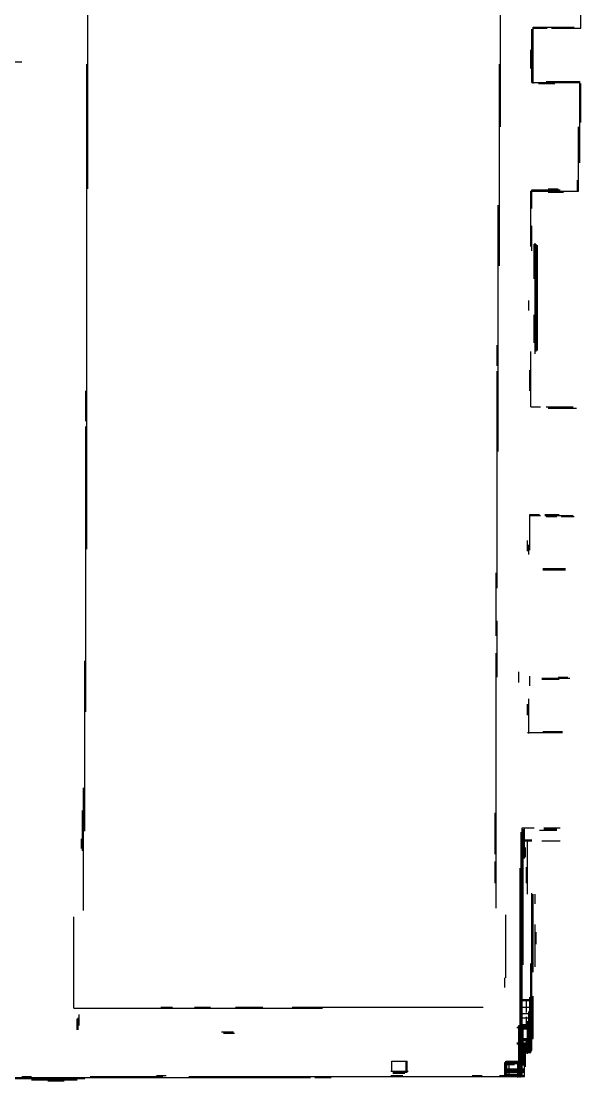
# Model space of a CAD drawing. Extents: x -18.2 to 24.4, y -13.5 to 16.4.
# Drawn here: x 14.05 to 24.36, y -13.32 to 6.21 of the extents above; entities that cross this region are included whole.
import ezdxf

# ---------------------------------------------------------------- set-up
doc = ezdxf.new("R2010")
doc.units = 0
doc.layers.add('1-0_REZ', color=7, linetype='CONTINUOUS')

msp = doc.modelspace()

# ---------------------------------------------------------------- linework, layer by layer
at = {"layer": '1-0_REZ'}
for p, q in [((15.28, 3.12), (15.28, 8.54)), ((22.88, 4.26), (22.88, 7.42)), ((24.36, 6.08), (24.36, 7.4)), ((23.46, 5.08), (23.46, 6.06)), ((23.48, 6.1), (24.24, 6.1)), ((23.48, 5.06), (23.48, 6.1)), ((23.48, 6.08), (23.74, 6.08)), ((23.82, 6.08), (24.36, 6.08)), ((23.44, 5.34), (23.44, 5.68)), ((13, 5.46), (14.06, 5.46)), ((15.26, -3.52), (15.26, 5.42)), ((22.86, 1.7), (22.86, 5.42)), ((23.46, 5.08), (24.34, 5.08)), ((23.72, 5.1), (24.34, 5.1)), ((24.34, 3.6), (24.34, 5.1)), ((23.58, 5.06), (23.88, 5.06)), ((24.36, 4.34), (24.36, 5.06)), ((24.32, 3.08), (24.32, 4.26)), ((24.3, 3.08), (24.3, 3.28)), ((23.44, 3.08), (24.32, 3.08)), ((23.44, 2.06), (23.44, 3.08)), ((23.46, 3.1), (23.98, 3.1)), ((23.46, 2.76), (23.46, 3.1)), ((23.76, 3.12), (23.94, 3.12)), ((23.76, 3.06), (24.04, 3.06)), ((22.84, -1.72), (22.84, 2.82)), ((23.46, 1.98), (23.46, 2.44)), ((23.5, 1.46), (23.5, 2.1)), ((23.52, 0.08), (23.52, 2.12)), ((23.54, 0.12), (23.54, 2.1)), ((23.56, 0.14), (23.56, 2.08)), ((23.4, 0.88), (23.4, 1.06)), ((23.5, 0.28), (23.5, 0.8)), ((22.82, -0.14), (22.82, 0.24)), ((23.44, -0.9), (23.44, 0.12)), ((22.82, -4.24), (22.82, -0.24)), ((23.42, -0.6), (23.42, -0.22)), ((15.24, -1.16), (15.24, -0.6)), ((23.44, -0.9), (23.62, -0.9)), ((23.72, -0.9), (24.22, -0.9)), ((23.76, -0.92), (24.28, -0.92)), ((15.24, -6.52), (15.24, -1.26)), ((23.42, -2.88), (23.6, -2.88)), ((23.42, -3.54), (23.42, -2.88)), ((23.42, -2.9), (23.62, -2.9)), ((23.7, -2.88), (23.96, -2.88)), ((23.7, -2.9), (24.22, -2.9)), ((23.72, -2.92), (23.92, -2.92)), ((24, -2.92), (24.24, -2.92)), ((23.38, -3.56), (23.38, -3.36)), ((23.4, -3.62), (23.4, -3.44)), ((23.66, -3.88), (24.08, -3.88)), ((23.66, -3.9), (24.08, -3.9)), ((22.8, -5.12), (22.8, -3.96)), ((22.82, -5.88), (22.82, -4.84)), ((22.8, -10.14), (22.8, -5.44)), ((15.22, -8.72), (15.22, -5.58)), ((23.22, -5.98), (23.22, -5.78)), ((23.42, -6.04), (23.42, -5.86)), ((23.64, -5.9), (24.16, -5.9)), ((23.64, -5.92), (23.96, -5.92)), ((23.94, -5.88), (24.12, -5.88)), ((23.38, -6.58), (23.38, -6.38)), ((23.4, -6.92), (23.4, -6.28)), ((23.38, -6.9), (24.02, -6.9)), ((23.66, -6.88), (24.02, -6.88)), ((15.2, -10.18), (15.2, -7.92)), ((15.18, -9.08), (15.18, -8.34)), ((22.78, -9.14), (22.78, -8.38)), ((23.26, -13.24), (23.26, -8.74)), ((23.28, -8.66), (23.5, -8.66)), ((23.28, -13.24), (23.28, -8.66)), ((23.3, -11.18), (23.3, -8.68)), ((23.32, -9.22), (23.32, -8.66)), ((23.6, -8.7), (23.92, -8.7)), ((23.68, -8.66), (23.98, -8.66)), ((23.68, -8.68), (23.92, -8.68)), ((15.16, -9.04), (15.16, -8.86)), ((23.26, -8.88), (23.46, -8.88)), ((23.26, -8.9), (23.46, -8.9)), ((23.38, -9.88), (23.38, -8.88)), ((23.64, -8.9), (23.98, -8.9)), ((23.34, -9.2), (23.34, -9.02)), ((22.78, -9.68), (22.78, -9.28)), ((23.24, -13.26), (23.24, -9.4)), ((23.36, -9.68), (23.36, -9.38)), ((23.46, -12.76), (23.46, -9.86)), ((23.48, -11.32), (23.48, -9.88)), ((23.52, -10.06), (23.52, -9.88)), ((15.02, -11.98), (15.02, -10.3)), ((22.98, -11.42), (22.98, -10.26)), ((23.52, -11.22), (23.52, -10.44)), ((23.54, -10.8), (23.54, -10.58)), ((23.44, -12.8), (23.44, -11.16)), ((22.96, -11.6), (22.96, -11.42)), ((23.24, -11.82), (23.48, -11.82)), ((23.24, -11.84), (23.48, -11.84)), ((23.36, -12.06), (23.36, -11.84)), ((23.42, -12.8), (23.42, -11.78)), ((23.48, -12.54), (23.48, -11.76)), ((15.02, -11.98), (19.6, -11.98)), ((15.12, -12.3), (15.12, -12.1)), ((16.62, -11.96), (16.84, -11.96)), ((17.24, -11.96), (17.54, -11.96)), ((18, -11.96), (18.5, -11.96)), ((19.04, -11.96), (22.56, -11.96)), ((23.24, -11.96), (23.48, -11.96)), ((23.24, -12.08), (23.48, -12.08)), ((23.4, -12.8), (23.4, -12.04)), ((15.08, -12.38), (15.08, -12.18)), ((15.1, -12.38), (15.1, -12.16)), ((23.22, -12.3), (23.44, -12.3)), ((23.22, -13.24), (23.22, -12.3)), ((23.24, -12.16), (23.48, -12.16)), ((23.24, -12.28), (23.48, -12.28)), ((23.3, -13.04), (23.3, -12.28)), ((23.36, -12.34), (23.36, -12.14)), ((23.38, -12.82), (23.38, -12.22)), ((17.74, -12.42), (17.96, -12.42)), ((17.78, -12.44), (17.98, -12.44)), ((23.18, -12.34), (23.48, -12.34)), ((23.2, -12.32), (23.44, -12.32)), ((23.22, -12.36), (23.48, -12.36)), ((23.18, -12.62), (23.46, -12.62)), ((23.18, -12.64), (23.46, -12.64)), ((23.22, -12.54), (23.48, -12.54)), ((23.22, -12.56), (23.46, -12.56)), ((23.22, -12.58), (23.46, -12.58)), ((23.22, -12.66), (23.46, -12.66)), ((23.22, -12.68), (23.46, -12.68)), ((23.36, -12.8), (23.36, -12.54)), ((23.22, -12.7), (23.46, -12.7)), ((23.22, -12.72), (23.46, -12.72)), ((23.22, -12.74), (23.46, -12.74)), ((23.22, -12.76), (23.46, -12.76)), ((23.22, -12.78), (23.44, -12.78)), ((23.22, -12.8), (23.44, -12.8)), ((23.32, -13.24), (23.32, -12.78)), ((23.34, -13.06), (23.34, -12.8)), ((20.88, -12.96), (21.16, -12.96)), ((20.88, -13.14), (20.88, -12.96)), ((21.14, -13.16), (21.14, -12.96)), ((21.16, -13.16), (21.16, -12.96)), ((22.96, -12.98), (23.34, -12.98)), ((22.96, -13.24), (22.96, -12.98)), ((22.96, -13), (23.34, -13)), ((22.96, -13.02), (23.14, -13.02)), ((22.98, -12.96), (23.34, -12.96)), ((22.98, -13.24), (22.98, -12.96)), ((23, -13.22), (23, -12.96)), ((23.04, -13.24), (23.04, -12.96)), ((23.2, -13.26), (23.2, -12.96)), ((11.5, -13.28), (15.22, -13.28)), ((13.58, -13.26), (19.38, -13.26)), ((14.06, -13.24), (14.24, -13.24)), ((15.32, -13.24), (16.66, -13.24)), ((16.54, -13.22), (16.72, -13.22)), ((17.14, -13.24), (23.32, -13.24)), ((19.46, -13.26), (19.76, -13.26)), ((20.86, -13.14), (21.18, -13.14)), ((20.86, -13.22), (21.08, -13.22)), ((20.9, -13.16), (21.16, -13.16)), ((20.9, -13.18), (21.12, -13.18)), ((22.36, -13.22), (22.54, -13.22)), ((22.86, -13.22), (23.32, -13.22)), ((22.96, -13.1), (23.32, -13.1)), ((22.96, -13.14), (23.32, -13.14)), ((22.96, -13.16), (23.32, -13.16)), ((22.96, -13.2), (23.2, -13.2)), ((22.98, -13.12), (23.32, -13.12)), ((14.24, -13.3), (15.08, -13.3)), ((14.54, -13.32), (14.84, -13.32))]:
    msp.add_line(p, q, dxfattribs=at)

doc.saveas('drawing.dxf')
